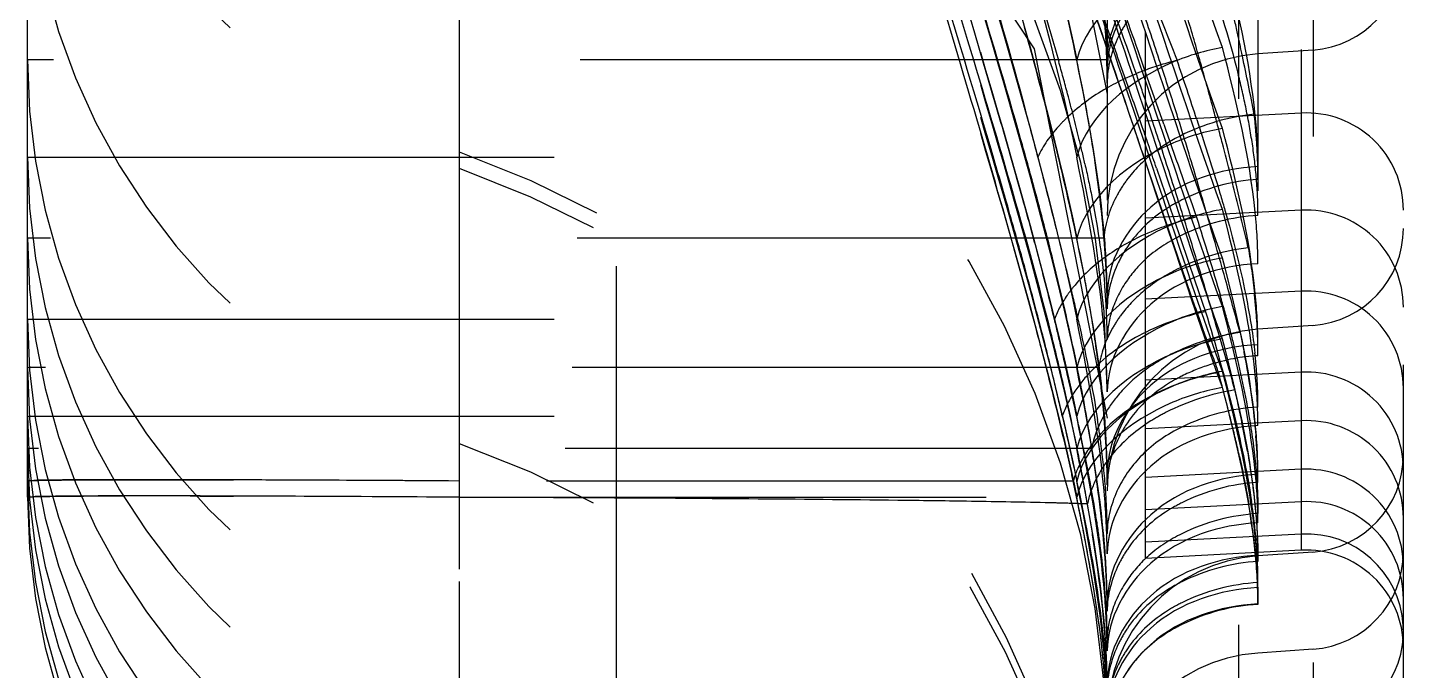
# Model space of a CAD drawing. Header units: millimetres. Extents: x 309 to 11345, y -1340 to 1318.
# Drawn here: x 1460.667 to 1464.934, y -586.655 to -584.659 of the extents above; entities that cross this region are included whole.
import ezdxf

# ---------------------------------------------------------------- set-up
doc = ezdxf.new("R2010")
doc.units = ezdxf.units.MM
doc.header["$LTSCALE"] = 16.335
doc.linetypes.add('HIDDEN', pattern=[0.2, 0.1, -0.1])
doc.layers.add('DEFAULT_2', color=8, linetype='HIDDEN')

msp = doc.modelspace()

# ---------------------------------------------------------------- linework, layer by layer
at = {"layer": 'DEFAULT_2', "color": 8, "linetype": 'HIDDEN'}
for p, q in [((1462.4934, -600.1019), (1462.4934, -312.8142)), ((1464.9343, -597.1408), (1464.9343, -315.7753)), ((1464.4238, -594.6812), (1464.4238, -318.2349)), ((1464.0154, -318.9351), (1464.0154, -593.981)), ((1462.0064, -586.3404), (1462.0064, -324.9033)), ((1464.6537, -325.2709), (1464.6537, -587.6451)), ((1464.1343, -586.3057), (1464.1343, -326.6341)), ((1464.6169, -326.6341), (1464.6169, -586.282)), ((1460.667, -586.1172), (1460.667, -326.7988)), ((1462.0064, -588.0128), (1462.007, -541.7048)), ((1464.483, -583.5322), (1464.483, -587.6571)), ((1463.782, -583.7022), (1464.0154, -584.8661)), ((1463.1448, -583.7515), (1463.789, -584.7249)), ((1463.5521, -584.7438), (1463.4905, -584.5352)), ((1463.5834, -584.7004), (1463.5312, -584.5281)), ((1463.789, -584.7249), (1464.0154, -585.8718)), ((1464.1397, -584.8129), (1464.1113, -584.732)), ((1464.6537, -584.7292), (1464.483, -584.7411)), ((1464.0142, -584.7598), (1460.667, -584.7598)), ((1464.1908, -584.9593), (1464.1397, -584.8129)), ((1464.6169, -584.9246), (1464.1343, -584.9499)), ((1460.667, -585.0615), (1463.9209, -585.0615)), ((1464.143, -585.1017), (1464.2016, -585.2752)), ((1464.1684, -585.0958), (1464.222, -585.2527)), ((1464.6169, -585.2262), (1464.1343, -585.2515)), ((1464.222, -585.2527), (1464.2877, -585.4453)), ((1464.0055, -585.3129), (1460.667, -585.3129)), ((1464.2877, -585.4453), (1464.3207, -585.5416)), ((1464.6169, -585.4776), (1464.1343, -585.5029)), ((1460.667, -585.5642), (1463.9209, -585.5642)), ((1464.6537, -585.5839), (1464.483, -585.5958)), ((1463.9896, -585.7151), (1460.667, -585.7151)), ((1464.6169, -585.729), (1464.1343, -585.7543)), ((1460.667, -585.8659), (1463.9209, -585.8659)), ((1464.6169, -585.8798), (1464.1343, -585.9051)), ((1463.9678, -585.9664), (1460.667, -585.9664)), ((1464.6169, -586.0306), (1464.1343, -586.0559)), ((1461.1627, -586.0632), (1461.3063, -586.0636)), ((1463.9103, -586.067), (1462.0064, -586.067)), ((1461.2027, -586.1136), (1461.3063, -586.1138)), ((1462.0064, -586.1173), (1463.9209, -586.1173)), ((1462.298, -586.1188), (1462.0064, -586.1173)), ((1464.6169, -586.1312), (1464.1343, -586.1565)), ((1464.6169, -586.2317), (1464.1343, -586.257)), ((1464.6169, -586.282), (1464.1343, -586.3073)), ((1464.6537, -586.2877), (1464.483, -586.2996)), ((1464.6537, -586.5894), (1464.483, -586.6013))]:
    msp.add_line(p, q, dxfattribs=at)
for centre, radius, start, end in [((1460.9989, -585.7783), 3.0165, 0, 70.4883), ((1462.678, -583.151), 2.011, 179.9991, 250.4883), ((1462.678, -583.2013), 2.011, 179.9991, 250.4883), ((1462.678, -584.056), 2.011, 180, 250.4883), ((1460.9989, -586.9346), 3.0165, 0, 70.4883), ((1464.6326, -584.4283), 0.3016, 274, 0), ((1440.1943, -592.9149), 25.1895, 18.92538, 19.60231), ((1421.8295, -599.5524), 44.804, 19.31639, 19.67457), ((1475.8574, -580.1162), 12.5187, 200.53799, 201.78031), ((1449.1042, -590.0494), 15.8925, 19.25239, 20.18023), ((1454.5008, -586.8461), 10.1532, 12.33055, 12.82651), ((1441.1386, -592.8927), 24.3133, 19.38883, 19.8441), ((1453.4409, -588.2914), 11.3023, 18.0341, 18.97813), ((1454.0967, -587.6522), 10.6079, 15.72585, 16.52434), ((1453.9101, -586.9754), 10.7579, 11.94984, 12.33119), ((1462.678, -584.7598), 2.011, 180, 250.4883), ((1407.5821, -601.3724), 58.388, 16.082734, 16.546552), ((1455.9274, -586.9946), 8.245, 14.96458, 15.69528), ((1461.6028, -584.8331), 2.4126, 0.0223, 1.7394), ((1464.5181, -585.2426), 0.5028, 94, 180), ((1427.7829, -597.1874), 38.3156, 18.79772, 18.94937), ((1439.4222, -593.1211), 26.1807, 18.19835, 18.62148), ((1453.1308, -587.9241), 11.6112, 15.00105, 15.72524), ((1452.57, -587.2563), 12.1271, 11.0657, 11.93714), ((1433.9244, -595.4333), 31.9618, 19.11429, 19.39163), ((1452.4929, -588.8542), 12.2992, 18.75981, 19.20121), ((1452.3155, -588.6582), 12.486, 17.32852, 18.03599), ((1461.9911, -585.4178), 2.5068, 11.6456, 14.133), ((1458.1593, -586.4002), 5.9353, 13.6157, 14.98537), ((1381.1014, -613.0348), 87.6138, 18.59165, 18.771573), ((1451.4204, -589.217), 13.4314, 17.97657, 18.75373), ((1451.1578, -588.3222), 13.0564, 14.46209, 15.13438), ((1451.1042, -589.0367), 13.7551, 16.83696, 17.33058), ((1452.0169, -588.2232), 12.7646, 14.53812, 15.00368), ((1462.4608, -585.3213), 2.0272, 8.5268, 11.6548), ((1462.2583, -585.1647), 2.2259, 4.3065, 6.0867), ((1464.6326, -585.2258), 0.3016, 0, 93), ((1421.5746, -599.7141), 45.0325, 18.94235, 19.11531), ((1516.7174, -566.6349), 55.6311, 199.2318, 199.54702), ((1459.4614, -586.0828), 4.5951, 12.5765, 13.5913), ((1449.9881, -588.7462), 14.8598, 13.75989, 14.52659), ((1462.8266, -585.2666), 1.6574, 4.7609, 8.5326), ((1462.5493, -585.1404), 1.9338, 2.2367, 4.2386), ((1462.678, -585.0615), 2.011, 180, 250.4883), ((1460.9989, -587.8898), 3.0165, 359.5609, 70.4883), ((1449.3795, -589.8785), 15.5768, 17.2584, 17.97421), ((1449.1009, -589.6406), 15.8474, 16.1203, 16.82888), ((1462.7966, -585.1329), 1.6864, 0.0674, 2.3099), ((1460.9989, -587.9401), 3.0165, 359.7759, 70.4883), ((1453.2726, -588.0126), 10.8974, 13.96368, 15.16864), ((1463.1125, -585.2431), 1.3705, 0.0164, 4.7718), ((1444.2604, -590.8007), 20.2165, 14.86024, 16.09096), ((1446.8626, -590.0392), 17.5216, 15.34489, 16.02672), ((1448.9981, -589.3048), 15.3181, 14.83652, 15.58473), ((1444.5974, -590.9407), 20.5348, 15.54274, 16.11617), ((1445.949, -589.7374), 19.0187, 13.36003, 13.76614), ((1464.6326, -585.5275), 0.3016, 0, 93), ((1496.1183, -574.4766), 33.6941, 198.69263, 199.04059), ((1445.6758, -591.0276), 19.4547, 16.62893, 17.25417), ((1464.6326, -585.2829), 0.3016, 274, 0), ((1462.678, -585.3129), 2.011, 180, 250.4883), ((1460.8511, -585.5746), 3.1653, 3.3659, 4.7439), ((1464.3997, -585.6674), 0.3923, 131.4799, 145.1039), ((1451.6877, -588.7158), 12.5182, 14.39136, 15.34765), ((1452.9792, -588.2503), 11.1996, 13.87693, 14.83702), ((1455.8668, -587.3676), 8.2242, 12.49026, 13.96347), ((1461.9824, -585.6405), 2.0333, 3.0077, 5.1858), ((1438.7662, -593.0935), 26.6665, 16.28896, 16.63352), ((1434.0638, -593.8712), 31.4685, 15.22702, 15.54416), ((1482.3255, -579.2341), 19.1038, 199.04805, 199.51029), ((1459.3287, -586.9418), 5.2421, 15.0245, 16.0472), ((1462.4251, -585.7035), 2.0586, 3.664, 6.0782), ((1464.6326, -585.7788), 0.3016, 0, 93), ((1462.2348, -585.6277), 1.7805, 359.9878, 3.0232), ((1462.678, -585.5642), 2.011, 180, 250.4883), ((1428.3176, -593.9524), 36.511, 13.14479, 13.28201), ((1457.4257, -587.0211), 6.6273, 11.06899, 12.48029), ((1459.593, -586.2744), 4.4321, 7.2498, 9.3074), ((1462.8071, -585.6798), 1.676, 0.0648, 3.6904), ((1451.2504, -588.9318), 12.981, 14.07006, 14.79958), ((1454.3613, -588.0283), 9.7577, 13.43658, 14.38322), ((1455.3532, -587.7332), 8.75, 12.97812, 14.06943), ((1464.5181, -586.0973), 0.5028, 94, 180), ((1477.2129, -581.0446), 13.6801, 199.51421, 200.03227), ((1420.9005, -598.3099), 45.2782, 16.05956, 16.28391), ((1444.9793, -590.0622), 19.4012, 12.87373, 13.14712), ((1462.8471, -585.8509), 1.6364, 3.6593, 6.345), ((1462.678, -585.7151), 2.011, 180, 250.4883), ((1460.0432, -586.2105), 3.9774, 5.2956, 7.1553), ((1455.7818, -587.6877), 8.2969, 12.68426, 13.4283), ((1453.5436, -588.1126), 10.6178, 11.94886, 12.91426), ((1458.6427, -586.7852), 5.3876, 8.7415, 11.0925), ((1458.0597, -587.461), 6.5341, 13.88801, 15.35566), ((1463.0832, -585.8362), 1.3998, 359.9539, 3.6768), ((1464.6326, -586.0302), 0.3016, 0, 93), ((1454.1337, -588.2122), 10.0093, 12.80615, 14.087), ((1457.1088, -587.3312), 6.949, 11.12901, 12.99894), ((1460.2137, -586.7404), 4.3055, 11.3859, 12.8299), ((1462.678, -585.8659), 2.011, 180, 250.4883), ((1460.9861, -586.3405), 3.035, 7.3824, 8.7992), ((1464.4038, -586.1047), 0.3922, 146.1889, 157.5631), ((1461.2058, -586.54), 3.2933, 9.8882, 11.3756), ((1464.6326, -586.181), 0.3016, 0, 93), ((1460.3268, -586.8972), 4.1979, 12.4644, 13.8451), ((1462.6841, -586.0819), 1.7991, 2.3778, 4.9592), ((1462.678, -585.9664), 2.011, 180, 250.4883), ((1460.9989, -588.7948), 3.0165, 359.7759, 70.4883), ((1458.5729, -586.8256), 5.4629, 7.8017, 9.0491), ((1461.5169, -586.2738), 2.5, 4.3508, 7.4293), ((1455.8024, -587.8289), 8.2971, 12.2603, 12.77941), ((1458.3585, -587.0834), 5.6749, 9.5849, 11.1094), ((1462.9205, -586.0718), 1.5625, 0.0232, 2.3676), ((1464.6326, -585.9868), 0.3016, 274, 0), ((1464.6326, -586.3319), 0.3016, 0, 93), ((1462.678, -586.067), 2.011, 179.9991, 250.4883), ((1460.7466, -767.963), 181.9003, 89.6032, 89.8237), ((1451.8446, -588.5828), 12.3252, 11.40637, 11.77786), ((1461.9701, -586.2381), 2.0454, 1.962, 4.3177), ((1462.678, -586.1173), 2.011, 179.9991, 250.4883), ((1461.0457, -634.3305), 48.2172, 89.8135, 90.2434), ((1460.7467, -768.2282), 182.1152, 89.603686, 89.823927), ((1461.181, -803.0106), 216.8947, 89.544954, 89.704932), ((1461.9865, -703.9295), 117.8104, 89.329002, 89.553988), ((1462.5713, -654.4368), 68.3142, 89.154728, 89.333298), ((1455.4802, -587.8517), 8.6168, 10.62787, 11.42203), ((1457.4822, -587.2731), 6.5707, 9.09413, 9.94315), ((1462.1851, -586.5239), 2.302, 7.284, 9.5651), ((1462.4637, -586.4286), 2.0215, 5.9572, 8.4863), ((1464.6326, -586.4324), 0.3016, 0, 93), ((1462.2305, -586.2289), 1.7849, 359.9478, 1.9506), ((1462.5101, -586.4816), 1.9743, 5.4842, 7.2624), ((1462.7775, -586.3957), 1.706, 3.3857, 5.9504), ((1464.6326, -586.533), 0.3016, 274, 93), ((1457.68, -587.4376), 6.3784, 9.87979, 10.61644), ((1459.0441, -587.0239), 4.989, 7.8629, 9.1032), ((1464.5181, -586.8012), 0.5028, 94, 180), ((1464.4085, -586.5983), 0.3996, 131.2531, 145.8279), ((1463.031, -586.3811), 1.452, 359.9509, 3.4005), ((1464.6326, -586.5832), 0.3016, 0, 93), ((1464.6326, -586.2884), 0.3016, 274, 0), ((1464.5181, -587.1028), 0.5028, 94, 180)]:
    msp.add_arc(centre, radius, start, end, dxfattribs=at)
for points, knots in [([(1462.9934, -580.4362), (1462.9925, -581.2245), (1463.242, -582.3688), (1463.6693, -583.7777), (1463.8549, -584.4414), (1463.9211, -584.7597)], [0, 0, 0, 0, 0.534061, 0.779769, 1, 1, 1, 1]), ([(1462.9934, -580.7378), (1462.9925, -581.5262), (1463.242, -582.6704), (1463.6693, -584.0793), (1463.8549, -584.7431), (1463.9211, -585.0614)], [0, 0, 0, 0, 0.534061, 0.779769, 1, 1, 1, 1]), ([(1464.3729, -584.7212), (1464.2706, -584.4361), (1464.1267, -583.99), (1463.9173, -583.3833), (1463.6723, -582.7257), (1463.3904, -581.8549), (1463.2994, -581.1144), (1463.2905, -580.7378)], [0, 0, 0, 0, 0.219272, 0.339196, 0.464564, 0.72733, 1, 1, 1, 1]), ([(1462.9934, -580.9892), (1462.9925, -581.7776), (1463.242, -582.9218), (1463.6693, -584.3307), (1463.8549, -584.9944), (1463.9211, -585.3127)], [0, 0, 0, 0, 0.534061, 0.779769, 1, 1, 1, 1]), ([(1464.3729, -584.9726), (1464.2706, -584.6875), (1464.1267, -584.2414), (1463.9173, -583.6346), (1463.6723, -582.9771), (1463.3904, -582.1063), (1463.2994, -581.3658), (1463.2905, -580.9892)], [0, 0, 0, 0, 0.219272, 0.339196, 0.464564, 0.72733, 1, 1, 1, 1]), ([(1462.9934, -581.2406), (1462.9925, -582.0289), (1463.242, -583.1732), (1463.6693, -584.5821), (1463.8549, -585.2458), (1463.9211, -585.5641)], [0, 0, 0, 0, 0.534061, 0.779769, 1, 1, 1, 1]), ([(1464.3729, -585.224), (1464.2706, -584.9388), (1464.1267, -584.4928), (1463.9173, -583.886), (1463.6723, -583.2285), (1463.3904, -582.3576), (1463.2994, -581.6172), (1463.2905, -581.2406)], [0, 0, 0, 0, 0.219272, 0.339196, 0.464564, 0.72733, 1, 1, 1, 1]), ([(1462.9934, -581.3914), (1462.9925, -582.1798), (1463.242, -583.324), (1463.6693, -584.7329), (1463.8549, -585.3966), (1463.9211, -585.7149)], [0, 0, 0, 0, 0.534061, 0.779769, 1, 1, 1, 1]), ([(1464.3729, -585.3748), (1464.2706, -585.0897), (1464.1267, -584.6436), (1463.9173, -584.0368), (1463.6723, -583.3793), (1463.3904, -582.5085), (1463.2994, -581.768), (1463.2905, -581.3914)], [0, 0, 0, 0, 0.219272, 0.339196, 0.464564, 0.72733, 1, 1, 1, 1]), ([(1462.9934, -581.5422), (1462.9925, -582.3306), (1463.242, -583.4748), (1463.6693, -584.8837), (1463.8549, -585.5475), (1463.9211, -585.8658)], [0, 0, 0, 0, 0.534061, 0.779769, 1, 1, 1, 1]), ([(1464.3729, -585.5256), (1464.2706, -585.2405), (1464.1267, -584.7944), (1463.9173, -584.1877), (1463.6723, -583.5301), (1463.3904, -582.6593), (1463.2994, -581.9188), (1463.2905, -581.5422)], [0, 0, 0, 0, 0.219272, 0.339196, 0.464564, 0.72733, 1, 1, 1, 1]), ([(1462.9934, -581.6428), (1462.9925, -582.4311), (1463.242, -583.5754), (1463.6693, -584.9843), (1463.8549, -585.648), (1463.9211, -585.9663)], [0, 0, 0, 0, 0.534061, 0.779769, 1, 1, 1, 1]), ([(1464.3729, -585.6262), (1464.2706, -585.341), (1464.1267, -584.895), (1463.9173, -584.2882), (1463.6723, -583.6307), (1463.3904, -582.7598), (1463.2994, -582.0194), (1463.2905, -581.6428)], [0, 0, 0, 0, 0.219272, 0.339196, 0.464564, 0.72733, 1, 1, 1, 1]), ([(1462.9934, -581.7433), (1462.9925, -582.5317), (1463.242, -583.6759), (1463.6693, -585.0848), (1463.8549, -585.7486), (1463.9211, -586.0669)], [0, 0, 0, 0, 0.534061, 0.779769, 1, 1, 1, 1]), ([(1464.3729, -585.7267), (1464.2706, -585.4416), (1464.1267, -584.9955), (1463.9173, -584.3888), (1463.6723, -583.7312), (1463.3904, -582.8604), (1463.2994, -582.1199), (1463.2905, -581.7433)], [0, 0, 0, 0, 0.219272, 0.339196, 0.464564, 0.72733, 1, 1, 1, 1]), ([(1462.9934, -581.7936), (1462.9925, -582.582), (1463.242, -583.7262), (1463.6693, -585.1351), (1463.8549, -585.7988), (1463.9211, -586.1171)], [0, 0, 0, 0, 0.534061, 0.779769, 1, 1, 1, 1]), ([(1464.3729, -585.777), (1464.2706, -585.4919), (1464.1267, -585.0458), (1463.9173, -584.4391), (1463.6723, -583.7815), (1463.3904, -582.9107), (1463.2994, -582.1702), (1463.2905, -581.7936)], [0, 0, 0, 0, 0.219272, 0.339196, 0.464564, 0.72733, 1, 1, 1, 1]), ([(1464.0154, -584.7853), (1464.0152, -584.7282), (1464.0032, -584.4828), (1463.9581, -584.2406), (1463.9209, -584.056)], [0, 0, 0, 0, 0.232525, 1, 1, 1, 1]), ([(1463.753, -585.1894), (1463.7311, -585.1109), (1463.6382, -584.7856), (1463.5406, -584.4617), (1463.4692, -584.2151)], [0, 0, 0, 0, 0.241009, 1, 1, 1, 1]), ([(1464.2733, -584.3396), (1464.2878, -584.3792), (1464.3429, -584.5327), (1464.3926, -584.6884), (1464.422, -584.8057)], [0, 0, 0, 0, 0.258524, 1, 1, 1, 1]), ([(1463.9772, -585.0714), (1463.9691, -585.0163), (1463.9305, -584.7855), (1463.8776, -584.5572), (1463.8336, -584.3844)], [0, 0, 0, 0, 0.237816, 1, 1, 1, 1]), ([(1464.0142, -584.7598), (1464.0133, -584.7275), (1464.0067, -584.5929), (1463.9913, -584.4589), (1463.9762, -584.3577)], [0, 0, 0, 0, 0.24049, 1, 1, 1, 1]), ([(1464.483, -584.3873), (1464.3647, -584.3938), (1464.1379, -584.4641), (1464.0154, -584.6841), (1464.0154, -584.7854)], [0, 0, 0, 0, 0.539279, 1, 1, 1, 1]), ([(1464.3729, -584.4195), (1464.3201, -584.4289), (1464.1372, -584.482), (1463.9554, -584.6245), (1463.921, -584.7598)], [0, 0, 0, 0, 0.277461, 1, 1, 1, 1]), ([(1464.483, -585.0907), (1464.4829, -585.0377), (1464.4692, -584.8106), (1464.4173, -584.5879), (1464.3729, -584.4196)], [0, 0, 0, 0, 0.233309, 1, 1, 1, 1]), ([(1463.7032, -585.2018), (1463.6864, -585.1431), (1463.6166, -584.9039), (1463.5443, -584.6655), (1463.4905, -584.4852)], [0, 0, 0, 0, 0.244733, 1, 1, 1, 1]), ([(1463.7904, -585.1612), (1463.7762, -585.1088), (1463.7167, -584.8945), (1463.6531, -584.6814), (1463.6044, -584.5204)], [0, 0, 0, 0, 0.244124, 1, 1, 1, 1]), ([(1464.0795, -584.5712), (1464.0693, -584.586), (1464.035, -584.6436), (1464.0153, -584.7108), (1464.0142, -584.7598)], [0, 0, 0, 0, 0.268813, 1, 1, 1, 1]), ([(1464.0779, -584.6393), (1464.0678, -584.6544), (1464.0339, -584.7135), (1464.0154, -584.7822), (1464.0154, -584.8321)], [0, 0, 0, 0, 0.267687, 1, 1, 1, 1]), ([(1463.8753, -585.1081), (1463.8666, -585.0714), (1463.83, -584.9212), (1463.7902, -584.7718), (1463.7591, -584.659)], [0, 0, 0, 0, 0.24367, 1, 1, 1, 1]), ([(1464.3729, -584.7212), (1464.3201, -584.7306), (1464.1372, -584.7837), (1463.9554, -584.9262), (1463.921, -585.0615)], [0, 0, 0, 0, 0.277461, 1, 1, 1, 1]), ([(1464.483, -585.3924), (1464.4829, -585.3394), (1464.4692, -585.1123), (1464.4173, -584.8896), (1464.3729, -584.7212)], [0, 0, 0, 0, 0.233308, 1, 1, 1, 1]), ([(1464.0154, -585.4886), (1464.0152, -585.4317), (1464.0031, -585.1864), (1463.9585, -584.9443), (1463.9209, -584.7598)], [0, 0, 0, 0, 0.232353, 1, 1, 1, 1]), ([(1463.8945, -584.9353), (1463.8841, -584.9452), (1463.8474, -584.9828), (1463.816, -585.0265), (1463.8005, -585.0615)], [0, 0, 0, 0, 0.273316, 1, 1, 1, 1]), ([(1464.3729, -584.9725), (1464.3201, -584.9819), (1464.1372, -585.0351), (1463.9554, -585.1776), (1463.921, -585.3129)], [0, 0, 0, 0, 0.277461, 1, 1, 1, 1]), ([(1464.483, -585.6438), (1464.4829, -585.5908), (1464.4692, -585.3636), (1464.4173, -585.141), (1464.3729, -584.9726)], [0, 0, 0, 0, 0.233309, 1, 1, 1, 1]), ([(1463.8005, -585.0615), (1463.8277, -585.1697), (1463.8646, -585.3127), (1463.8995, -585.4562), (1463.9078, -585.4913)], [0, 0, 0, 0, 0.755573, 1, 1, 1, 1]), ([(1464.0154, -585.7904), (1464.0152, -585.7334), (1464.0031, -585.4881), (1463.9585, -585.246), (1463.9209, -585.0615)], [0, 0, 0, 0, 0.232349, 1, 1, 1, 1]), ([(1463.9667, -585.5576), (1463.9607, -585.5211), (1463.9344, -585.3704), (1463.902, -585.2208), (1463.8753, -585.1081)], [0, 0, 0, 0, 0.242101, 1, 1, 1, 1]), ([(1463.9462, -585.0823), (1463.9534, -585.1142), (1463.9794, -585.238), (1463.9989, -585.3633), (1464.0074, -585.4567)], [0, 0, 0, 0, 0.258979, 1, 1, 1, 1]), ([(1464.483, -585.0907), (1464.3647, -585.0973), (1464.1379, -585.1676), (1464.0154, -585.3876), (1464.0154, -585.4889)], [0, 0, 0, 0, 0.539293, 1, 1, 1, 1]), ([(1464.0758, -585.1331), (1464.0654, -585.1473), (1464.0305, -585.2018), (1464.0087, -585.2657), (1464.0055, -585.3129)], [0, 0, 0, 0, 0.270963, 1, 1, 1, 1]), ([(1464.3592, -585.1536), (1464.3682, -585.1835), (1464.4019, -585.2997), (1464.4312, -585.4174), (1464.4482, -585.5056)], [0, 0, 0, 0, 0.257592, 1, 1, 1, 1]), ([(1464.2473, -585.1944), (1464.2298, -585.2032), (1464.1646, -585.2401), (1464.1086, -585.2938), (1464.0779, -585.3398)], [0, 0, 0, 0, 0.261685, 1, 1, 1, 1]), ([(1464.3729, -585.2239), (1464.3201, -585.2333), (1464.1372, -585.2864), (1463.9554, -585.4289), (1463.921, -585.5642)], [0, 0, 0, 0, 0.277461, 1, 1, 1, 1]), ([(1464.483, -585.895), (1464.4829, -585.8421), (1464.4691, -585.6149), (1464.4173, -585.3923), (1464.3729, -585.224)], [0, 0, 0, 0, 0.233312, 1, 1, 1, 1]), ([(1464.0154, -586.0417), (1464.0152, -585.9847), (1464.0031, -585.7394), (1463.9585, -585.4973), (1463.9209, -585.3129)], [0, 0, 0, 0, 0.232353, 1, 1, 1, 1]), ([(1464.3729, -585.3747), (1464.3201, -585.3841), (1464.1372, -585.4373), (1463.9554, -585.5798), (1463.921, -585.7151)], [0, 0, 0, 0, 0.277461, 1, 1, 1, 1]), ([(1464.0779, -585.3398), (1464.0678, -585.355), (1464.0339, -585.414), (1464.0154, -585.4827), (1464.0154, -585.5325)], [0, 0, 0, 0, 0.267713, 1, 1, 1, 1]), ([(1464.483, -586.046), (1464.4829, -585.993), (1464.4692, -585.7658), (1464.4173, -585.5432), (1464.3729, -585.3748)], [0, 0, 0, 0, 0.233309, 1, 1, 1, 1]), ([(1464.483, -585.3924), (1464.3647, -585.399), (1464.1379, -585.4693), (1464.0154, -585.6893), (1464.0154, -585.7906)], [0, 0, 0, 0, 0.539291, 1, 1, 1, 1]), ([(1463.9102, -585.4652), (1463.9036, -585.4733), (1463.8806, -585.504), (1463.8616, -585.538), (1463.852, -585.5642)], [0, 0, 0, 0, 0.272352, 1, 1, 1, 1]), ([(1463.9078, -585.4913), (1463.9155, -585.5241), (1463.9449, -585.6517), (1463.9705, -585.7802), (1463.9854, -585.8762)], [0, 0, 0, 0, 0.257603, 1, 1, 1, 1]), ([(1464.3729, -585.5256), (1464.3201, -585.535), (1464.1372, -585.5881), (1463.9554, -585.7306), (1463.921, -585.8659)], [0, 0, 0, 0, 0.277461, 1, 1, 1, 1]), ([(1464.483, -586.1966), (1464.4829, -586.1436), (1464.4691, -585.9166), (1464.4173, -585.6939), (1464.3729, -585.5256)], [0, 0, 0, 0, 0.233314, 1, 1, 1, 1]), ([(1464.0154, -586.293), (1464.0152, -586.236), (1464.0031, -585.9908), (1463.9585, -585.7487), (1463.9209, -585.5642)], [0, 0, 0, 0, 0.232358, 1, 1, 1, 1]), ([(1464.0587, -585.5514), (1464.0491, -585.5645), (1464.0164, -585.6142), (1463.9946, -585.672), (1463.9896, -585.7151)], [0, 0, 0, 0, 0.272075, 1, 1, 1, 1]), ([(1464.3917, -585.5829), (1464.3987, -585.6094), (1464.4253, -585.7123), (1464.4475, -585.8164), (1464.4599, -585.8944)], [0, 0, 0, 0, 0.257855, 1, 1, 1, 1]), ([(1464.3729, -585.6261), (1464.3201, -585.6355), (1464.1372, -585.6886), (1463.9554, -585.8311), (1463.921, -585.9664)], [0, 0, 0, 0, 0.277461, 1, 1, 1, 1]), ([(1464.483, -586.2973), (1464.4829, -586.2443), (1464.4692, -586.0172), (1464.4173, -585.7945), (1464.3729, -585.6262)], [0, 0, 0, 0, 0.233309, 1, 1, 1, 1]), ([(1464.4275, -585.6062), (1464.4331, -585.6336), (1464.4538, -585.7396), (1464.4697, -585.8466), (1464.4765, -585.9264)], [0, 0, 0, 0, 0.259022, 1, 1, 1, 1]), ([(1464.483, -585.6438), (1464.3647, -585.6503), (1464.1379, -585.7206), (1464.0154, -585.9406), (1464.0154, -586.0419)], [0, 0, 0, 0, 0.539293, 1, 1, 1, 1]), ([(1464.0154, -586.4439), (1464.0152, -586.3869), (1464.0031, -586.1416), (1463.9585, -585.8995), (1463.9209, -585.7151)], [0, 0, 0, 0, 0.232353, 1, 1, 1, 1]), ([(1464.3729, -585.7267), (1464.3201, -585.7361), (1464.1372, -585.7892), (1463.9554, -585.9317), (1463.921, -586.067)], [0, 0, 0, 0, 0.277461, 1, 1, 1, 1]), ([(1464.2473, -585.7412), (1464.2298, -585.75), (1464.1647, -585.7869), (1464.1086, -585.8406), (1464.0779, -585.8865)], [0, 0, 0, 0, 0.261746, 1, 1, 1, 1]), ([(1464.483, -586.3976), (1464.4829, -586.3446), (1464.4691, -586.1176), (1464.4173, -585.895), (1464.3729, -585.7267)], [0, 0, 0, 0, 0.233318, 1, 1, 1, 1]), ([(1464.3729, -585.777), (1464.3201, -585.7863), (1464.1372, -585.8395), (1463.9554, -585.982), (1463.921, -586.1173)], [0, 0, 0, 0, 0.277461, 1, 1, 1, 1]), ([(1464.483, -586.4483), (1464.4829, -586.3953), (1464.4692, -586.1681), (1464.4173, -585.9454), (1464.3729, -585.777)], [0, 0, 0, 0, 0.233304, 1, 1, 1, 1]), ([(1464.1318, -585.814), (1464.0935, -585.8356), (1464.0458, -585.8691), (1464.0053, -585.9099), (1463.9961, -585.92)], [0, 0, 0, 0, 0.763681, 1, 1, 1, 1]), ([(1464.0154, -586.5946), (1464.0152, -586.5376), (1464.0031, -586.2924), (1463.9585, -586.0503), (1463.9209, -585.8659)], [0, 0, 0, 0, 0.232363, 1, 1, 1, 1]), ([(1464.1981, -585.8538), (1464.182, -585.8621), (1464.122, -585.8958), (1464.068, -585.9411), (1464.0352, -585.9799)], [0, 0, 0, 0, 0.262198, 1, 1, 1, 1]), ([(1463.9921, -586.2539), (1463.9883, -586.2264), (1463.9713, -586.1127), (1463.9493, -585.9997), (1463.9313, -585.9143)], [0, 0, 0, 0, 0.240736, 1, 1, 1, 1]), ([(1464.483, -585.895), (1464.3647, -585.9016), (1464.1379, -585.9719), (1464.0154, -586.1919), (1464.0154, -586.2932)], [0, 0, 0, 0, 0.539296, 1, 1, 1, 1]), ([(1464.0154, -586.6952), (1464.0152, -586.6383), (1464.0031, -586.393), (1463.9585, -586.1509), (1463.9209, -585.9664)], [0, 0, 0, 0, 0.232353, 1, 1, 1, 1]), ([(1464.483, -586.046), (1464.3647, -586.0525), (1464.1379, -586.1228), (1464.0154, -586.3428), (1464.0154, -586.4441)], [0, 0, 0, 0, 0.539293, 1, 1, 1, 1]), ([(1462.0064, -586.0671), (1461.8258, -586.0659), (1461.5678, -586.0644), (1461.2443, -586.0634), (1461.0484, -586.063), (1460.8918, -586.0635), (1460.7857, -586.0632), (1460.7251, -586.0651), (1460.6931, -586.0639), (1460.6798, -586.0677), (1460.667, -586.0649), (1460.667, -586.0669)], [0, 0, 0, 0, 0.404533, 0.577626, 0.724797, 0.842992, 0.929375, 0.96002, 0.982099, 0.995466, 1, 1, 1, 1]), ([(1460.6694, -586.0664), (1460.6706, -586.0662), (1460.6795, -586.0655), (1460.6883, -586.0653), (1460.6959, -586.0651)], [0, 0, 0, 0, 0.146234, 1, 1, 1, 1]), ([(1460.6959, -586.0651), (1460.7021, -586.0649), (1460.7363, -586.0642), (1460.7704, -586.0639), (1460.7983, -586.0637)], [0, 0, 0, 0, 0.183308, 1, 1, 1, 1]), ([(1460.7983, -586.0637), (1460.8218, -586.0636), (1460.9432, -586.063), (1461.0647, -586.063), (1461.1627, -586.0632)], [0, 0, 0, 0, 0.193397, 1, 1, 1, 1]), ([(1464.0154, -586.7956), (1464.0152, -586.7386), (1464.0031, -586.4934), (1463.9585, -586.2514), (1463.9209, -586.067)], [0, 0, 0, 0, 0.232372, 1, 1, 1, 1]), ([(1464.0154, -586.4714), (1464.0154, -586.4407), (1464.0122, -586.3111), (1463.9985, -586.182), (1463.9852, -586.0841)], [0, 0, 0, 0, 0.237503, 1, 1, 1, 1]), ([(1462.0064, -586.1174), (1461.8258, -586.1162), (1461.5678, -586.1147), (1461.2443, -586.1137), (1461.0484, -586.1133), (1460.8918, -586.1138), (1460.7857, -586.1135), (1460.7251, -586.1154), (1460.6931, -586.1141), (1460.6798, -586.118), (1460.667, -586.1152), (1460.667, -586.1172)], [0, 0, 0, 0, 0.404533, 0.577626, 0.724797, 0.842992, 0.929375, 0.96002, 0.9821, 0.995466, 1, 1, 1, 1]), ([(1460.6723, -586.1164), (1460.6741, -586.1162), (1460.6849, -586.1156), (1460.6957, -586.1154), (1460.7047, -586.1152)], [0, 0, 0, 0, 0.165077, 1, 1, 1, 1]), ([(1460.7047, -586.1152), (1460.713, -586.115), (1460.7584, -586.1142), (1460.8038, -586.1139), (1460.8409, -586.1137)], [0, 0, 0, 0, 0.182959, 1, 1, 1, 1]), ([(1463.8832, -586.136), (1463.8631, -586.1354), (1463.7618, -586.1329), (1463.6604, -586.1313), (1463.5791, -586.1301)], [0, 0, 0, 0, 0.197806, 1, 1, 1, 1]), ([(1463.9542, -586.1384), (1463.9491, -586.1382), (1463.9255, -586.1373), (1463.9018, -586.1365), (1463.8832, -586.136)], [0, 0, 0, 0, 0.214313, 1, 1, 1, 1]), ([(1464.0154, -586.8463), (1464.0152, -586.7893), (1464.0031, -586.544), (1463.9585, -586.3018), (1463.9209, -586.1173)], [0, 0, 0, 0, 0.232341, 1, 1, 1, 1]), ([(1464.2473, -586.1344), (1464.2298, -586.1432), (1464.1647, -586.1799), (1464.1087, -586.2335), (1464.0779, -586.2794)], [0, 0, 0, 0, 0.261835, 1, 1, 1, 1]), ([(1464.483, -586.1966), (1464.3647, -586.2032), (1464.1379, -586.2735), (1464.0154, -586.4934), (1464.0154, -586.5947)], [0, 0, 0, 0, 0.539298, 1, 1, 1, 1]), ([(1464.0154, -586.5639), (1464.0154, -586.5391), (1464.0132, -586.4354), (1464.0028, -586.332), (1463.9921, -586.2539)], [0, 0, 0, 0, 0.239882, 1, 1, 1, 1]), ([(1464.0779, -586.2794), (1464.0678, -586.2945), (1464.0339, -586.3532), (1464.0154, -586.4218), (1464.0154, -586.4715)], [0, 0, 0, 0, 0.26783, 1, 1, 1, 1]), ([(1464.483, -586.2973), (1464.3647, -586.3039), (1464.1379, -586.3742), (1464.0154, -586.5942), (1464.0154, -586.6955)], [0, 0, 0, 0, 0.539293, 1, 1, 1, 1]), ([(1464.0154, -586.8482), (1464.0154, -586.8085), (1464.0099, -586.6392), (1463.986, -586.471), (1463.9638, -586.3432)], [0, 0, 0, 0, 0.234165, 1, 1, 1, 1]), ([(1464.0154, -586.7168), (1464.0154, -586.687), (1464.0125, -586.5614), (1463.9993, -586.4362), (1463.9862, -586.3414)], [0, 0, 0, 0, 0.237796, 1, 1, 1, 1]), ([(1464.483, -586.3976), (1464.3647, -586.4042), (1464.1379, -586.4744), (1464.0154, -586.6944), (1464.0154, -586.7957)], [0, 0, 0, 0, 0.539303, 1, 1, 1, 1]), ([(1464.2473, -586.3799), (1464.2298, -586.3886), (1464.1647, -586.4253), (1464.1086, -586.4788), (1464.0779, -586.5246)], [0, 0, 0, 0, 0.261897, 1, 1, 1, 1]), ([(1464.2473, -586.4448), (1464.2298, -586.4535), (1464.1648, -586.4899), (1464.1087, -586.5429), (1464.0779, -586.5885)], [0, 0, 0, 0, 0.262254, 1, 1, 1, 1]), ([(1464.483, -586.4484), (1464.3647, -586.4549), (1464.1379, -586.5252), (1464.0154, -586.7452), (1464.0154, -586.8465)], [0, 0, 0, 0, 0.539286, 1, 1, 1, 1]), ([(1464.0779, -586.5246), (1464.0678, -586.5397), (1464.0339, -586.5984), (1464.0154, -586.6668), (1464.0154, -586.7164)], [0, 0, 0, 0, 0.267851, 1, 1, 1, 1]), ([(1464.2473, -586.5126), (1464.2298, -586.5213), (1464.1647, -586.5578), (1464.1087, -586.6111), (1464.0779, -586.6568)], [0, 0, 0, 0, 0.262079, 1, 1, 1, 1]), ([(1464.0779, -586.5885), (1464.0678, -586.6034), (1464.034, -586.6616), (1464.0154, -586.7295), (1464.0154, -586.7788)], [0, 0, 0, 0, 0.268129, 1, 1, 1, 1])]:
    msp.add_open_spline(points, degree=3, knots=knots, dxfattribs=at)
for points in [[(1463.618, -584.4096), (1463.6673, -584.5771), (1463.7158, -584.7448), (1463.7613, -584.9134)], [(1463.7655, -584.4242), (1463.7991, -584.5374), (1463.8331, -584.6504), (1463.865, -584.7641)], [(1463.7249, -585.1779), (1463.6792, -585.0183), (1463.6315, -584.8593), (1463.5834, -584.7004)], [(1464.2323, -584.7612), (1464.1982, -584.7694), (1464.1645, -584.7799), (1464.1316, -584.7923)], [(1464.1316, -584.7923), (1464.0905, -584.8078), (1464.0504, -584.8264), (1464.0124, -584.8483)], [(1464.0124, -584.8483), (1463.9701, -584.8727), (1463.93, -584.9017), (1463.8945, -584.9353)], [(1464.4716, -584.9286), (1464.3927, -584.936), (1464.314, -584.9593), (1464.2433, -584.9952)], [(1464.2934, -584.9447), (1464.3161, -585.0141), (1464.3383, -585.0837), (1464.3592, -585.1536)], [(1464.2433, -584.9952), (1464.2134, -585.0104), (1464.1845, -585.0282), (1464.158, -585.0488)], [(1464.0055, -585.3129), (1463.9988, -585.2321), (1463.9891, -585.1516), (1463.9772, -585.0714)], [(1464.158, -585.0488), (1464.127, -585.0729), (1464.099, -585.1015), (1464.0758, -585.1331)], [(1464.483, -585.131), (1464.4018, -585.1355), (1464.32, -585.1578), (1464.2473, -585.1944)], [(1463.8407, -585.6061), (1463.8048, -585.4626), (1463.7657, -585.32), (1463.7249, -585.1779)], [(1464.2925, -585.248), (1464.2373, -585.2599), (1464.1833, -585.2782), (1464.1319, -585.3016)], [(1464.483, -585.2427), (1464.402, -585.247), (1464.3204, -585.2682), (1464.2473, -585.3035)], [(1464.2925, -585.248), (1464.3179, -585.3293), (1464.3431, -585.4108), (1464.3666, -585.4927)], [(1464.1319, -585.3016), (1464.0888, -585.3212), (1464.047, -585.3446), (1464.0087, -585.3724)], [(1464.2473, -585.3035), (1464.2088, -585.322), (1464.1719, -585.3452), (1464.1398, -585.3735)], [(1464.0087, -585.3724), (1463.9723, -585.399), (1463.9386, -585.4301), (1463.9102, -585.4652)], [(1464.453, -585.3428), (1464.376, -585.3519), (1464.2996, -585.3756), (1464.2305, -585.4108)], [(1464.453, -585.3428), (1464.4606, -585.3902), (1464.4672, -585.4378), (1464.4722, -585.4855)], [(1464.0154, -585.5325), (1464.0154, -585.4846), (1464.0137, -585.4366), (1464.0109, -585.3888)], [(1464.2305, -585.4108), (1464.1927, -585.4301), (1464.1566, -585.4532), (1464.1245, -585.4808)], [(1464.0779, -585.443), (1464.0574, -585.4724), (1464.0408, -585.5052), (1464.0298, -585.5394)], [(1464.1245, -585.4808), (1464.1001, -585.5019), (1464.0779, -585.5256), (1464.0587, -585.5514)], [(1464.4482, -585.5056), (1464.4587, -585.5601), (1464.4674, -585.6149), (1464.4735, -585.6701)], [(1464.0298, -585.5394), (1464.0207, -585.5679), (1464.0154, -585.598), (1464.0154, -585.6278)], [(1464.3207, -585.5416), (1464.2529, -585.5554), (1464.1865, -585.5789), (1464.1248, -585.6103)], [(1464.3207, -585.5416), (1464.3511, -585.6433), (1464.3803, -585.7453), (1464.4058, -585.8483)], [(1464.1248, -585.6103), (1464.0671, -585.6396), (1464.0125, -585.6776), (1463.9674, -585.7241)], [(1464.4275, -585.6062), (1464.3537, -585.6166), (1464.2809, -585.64), (1464.2143, -585.6736)], [(1464.2143, -585.6736), (1464.1833, -585.6892), (1464.1533, -585.7073), (1464.1256, -585.7282)], [(1464.483, -585.6779), (1464.4321, -585.6807), (1464.3813, -585.6908), (1464.3328, -585.7064)], [(1464.3328, -585.7064), (1464.3035, -585.7158), (1464.2748, -585.7274), (1464.2473, -585.7412)], [(1463.9674, -585.7241), (1463.9482, -585.7439), (1463.9305, -585.7654), (1463.9151, -585.7883)], [(1464.1256, -585.7282), (1464.0976, -585.7494), (1464.0717, -585.7738), (1464.0491, -585.8007)], [(1464.3605, -585.7307), (1464.2807, -585.7454), (1464.2024, -585.7741), (1464.1318, -585.814)], [(1463.9151, -585.7883), (1463.899, -585.8124), (1463.8853, -585.8384), (1463.8762, -585.8659)], [(1464.0491, -585.8007), (1464.0321, -585.8211), (1464.0168, -585.843), (1464.004, -585.8663)], [(1464.4117, -585.7843), (1464.3377, -585.7957), (1464.2648, -585.8197), (1464.1981, -585.8538)], [(1464.0154, -586.0789), (1464.0154, -586.0003), (1464.0108, -585.9217), (1464.0036, -585.8434)], [(1464.483, -585.8374), (1464.4019, -585.8418), (1464.3202, -585.8635), (1464.2473, -585.8994)], [(1464.4058, -585.8483), (1464.4288, -585.9414), (1464.449, -586.0354), (1464.463, -586.1303)], [(1463.8762, -585.8659), (1463.9015, -585.9775), (1463.9264, -586.0891), (1463.9484, -586.2014)], [(1464.004, -585.8663), (1463.9868, -585.8974), (1463.9735, -585.9314), (1463.9677, -585.9664)], [(1463.9961, -585.92), (1463.9742, -585.944), (1463.9546, -585.9704), (1463.9388, -585.9987)], [(1464.2473, -585.8994), (1464.202, -585.9216), (1464.1589, -585.9506), (1464.1234, -585.9865)], [(1464.4599, -585.8944), (1464.4677, -585.9436), (1464.4739, -585.9932), (1464.4779, -586.0429)], [(1464.0413, -585.955), (1464.0252, -585.9941), (1464.0154, -586.0368), (1464.0154, -586.0789)], [(1464.4502, -585.9744), (1464.4605, -586.0335), (1464.469, -586.0929), (1464.4748, -586.1525)], [(1463.9388, -585.9987), (1463.9268, -586.0203), (1463.9168, -586.0432), (1463.9103, -586.067)], [(1464.0352, -585.9799), (1464.0134, -586.0057), (1463.9942, -586.0342), (1463.9795, -586.0646)], [(1464.1234, -585.9865), (1464.0935, -586.0167), (1464.0682, -586.0522), (1464.0496, -586.0904)], [(1464.4257, -585.9912), (1464.4367, -586.041), (1464.4467, -586.0911), (1464.4551, -586.1414)], [(1464.4779, -586.0429), (1464.4813, -586.0846), (1464.4831, -586.1264), (1464.483, -586.1683)], [(1463.9795, -586.0646), (1463.9681, -586.088), (1463.9591, -586.1129), (1463.9542, -586.1384)], [(1464.0496, -586.0904), (1464.0287, -586.1336), (1464.0154, -586.1823), (1464.0154, -586.2303)], [(1464.483, -586.0712), (1464.4018, -586.0757), (1464.32, -586.0979), (1464.2473, -586.1344)], [(1464.483, -586.1683), (1464.4019, -586.1727), (1464.3202, -586.1946), (1464.2473, -586.2306)], [(1464.4748, -586.1525), (1464.4801, -586.2071), (1464.4831, -586.262), (1464.483, -586.3168)], [(1463.9484, -586.2014), (1463.9682, -586.303), (1463.9857, -586.4051), (1463.998, -586.5078)], [(1464.2473, -586.2306), (1464.2107, -586.2487), (1464.1757, -586.271), (1464.145, -586.2979)], [(1464.483, -586.3168), (1464.4018, -586.3213), (1464.32, -586.3435), (1464.2473, -586.3799)], [(1464.4753, -586.2929), (1464.4803, -586.345), (1464.4831, -586.3975), (1464.483, -586.4499)], [(1464.0779, -586.3739), (1464.0564, -586.4056), (1464.0393, -586.4409), (1464.0284, -586.4776)], [(1464.483, -586.3823), (1464.4019, -586.3868), (1464.3201, -586.4087), (1464.2473, -586.4448)], [(1464.0284, -586.4776), (1464.0202, -586.5054), (1464.0154, -586.5347), (1464.0154, -586.5637)], [(1464.483, -586.4499), (1464.4018, -586.4543), (1464.3201, -586.4764), (1464.2473, -586.5126)], [(1463.998, -586.5078), (1464.0087, -586.5978), (1464.0155, -586.6884), (1464.0154, -586.779)]]:
    msp.add_open_spline(points, degree=3, dxfattribs=at)

doc.saveas('drawing.dxf')
